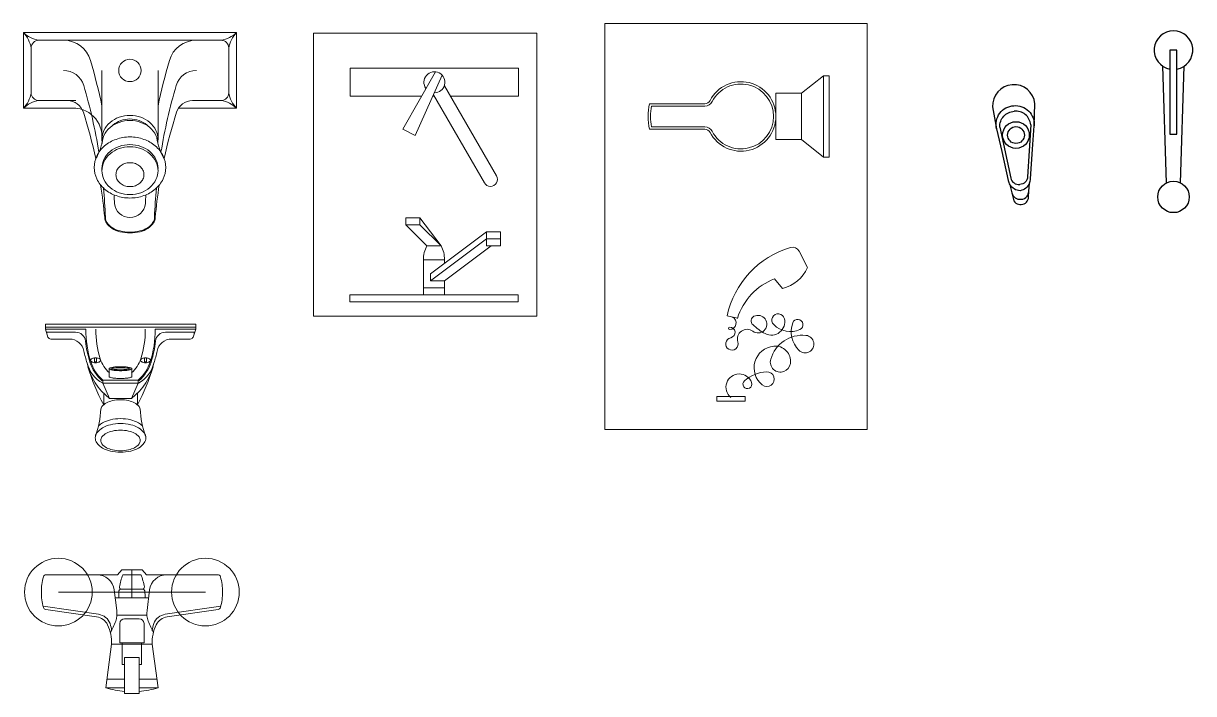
# Model space of a CAD drawing. Header units: inches. Extents: x 242965 to 445791, y 236206 to 423703.
# Drawn here: x 388817 to 390486, y 364835 to 365792 of the extents above; entities that cross this region are included whole.
import ezdxf

# ---------------------------------------------------------------- set-up
doc = ezdxf.new("R2010")
doc.units = ezdxf.units.IN
doc.header["$MEASUREMENT"] = 0
doc.layers.add('2', color=181, linetype='Continuous', lineweight=20)
doc.layers.add('9', color=251, linetype='Continuous', lineweight=13)
doc.layers.add('Furniture', color=155, linetype='Continuous')

# ---------------------------------------------------------------- blocks, each defined once
blk = doc.blocks.new('voi1')
for p, q in [((117.4, 214.2), (129.4, 190.7)), ((82.3, 174.9), (93.7, 160.9)), ((29.3, 118.4), (14.6, 121.9))]:
    blk.add_line(p, q)
blk.add_lwpolyline([(19.8, 5.4, -1.296082), (49.6, 26.7, -1.917127), (39.4, 29.2, -0.167053), (70.9, 42, -1.448302), (64.9, 23.3, -0.673139), (81.1, 78.6, -0.486099), (105, 53.9, -1.074451), (76.9, 59.9, -0.361514), (127.1, 94, -1.428906), (116.9, 72.7, -0.287584), (108.4, 111.9, -1.502211), (118.6, 102.5, -0.316107), (81.1, 109.3, -1.315856), (96.4, 117.8, -0.643473), (69.2, 96.5, -0.070392), (51.3, 109.3, -0.515207), (53, 121.2, -1.801469), (51.3, 99.9, 0.730196), (30, 84.6, -2.626927), (19.8, 90.6, 0.91518), (18.1, 105.9, 0.978175), (18.1, 102.5, 0.823089), (22, 120.1, -1.030732)], format="xyb")
blk.add_lwpolyline([(0, 0), (40.6, 0), (40.6, 6.8), (0, 6.8)], close=True)
for centre, radius, start, end in [((141.7, 94.6), 130, 106.3177, 167.8898), ((108.1, 209.4), 10.4, 27.0942, 106.3177), ((80.1, 213.4), 54.3, 284.4065, 335.2427), ((115, 91.2), 89.8, 111.3285, 162.4278)]:
    blk.add_arc(centre, radius, start, end)
blk = doc.blocks.new('md-voitam8')
for p, q in [((-40, 120), (-40, 110)), ((-20, 120), (-40, 120)), ((-20, 110), (-20, 120)), ((10, 80), (-20, 120)), ((-10, 80), (-40, 110)), ((-40, 110), (-20, 110)), ((-20, 110), (10, 80)), ((-5, 40), (75, 100)), ((75, 90), (-5, 30)), ((75, 90), (75, 100)), ((75, 100), (95, 100)), ((75, 80), (75, 90)), ((95, 90), (75, 90)), ((95, 100), (95, 90)), ((95, 90), (95, 80)), ((-10, 80), (10, 80)), ((15, 30), (81.7484, 80.06)), ((95, 80), (75, 80)), ((-15, 60), (15, 60)), ((-15, 10), (-15, 60)), ((15, 60), (15, 54.772)), ((-5, 30), (-5, 40)), ((-15, 20), (15, 20)), ((15, 30), (-5, 30)), ((15, 30), (15, 10)), ((-120, 10), (120, 10)), ((-120, 0), (-120, 10)), ((120, 0), (-120, 0)), ((120, 10), (120, 0))]:
    blk.add_line(p, q)
for centre, start, end in [((25.0852, 60.604), 151.0646, 180.8629), ((-25.0852, 60.604), 359.1371, 28.93536)]:
    blk.add_arc(centre, 40.0896, start, end)
blk = doc.blocks.new('mb-voitam8')
for p, q in [((-119.99997, 0), (119.99997, 0)), ((-119.99997, -40), (-119.99997, 0)), ((119.99997, 0), (119.99997, -40)), ((1.58757, -5.2), (-45.22923, -86.74)), ((-27.40923, -95.82), (11.01417, -10.074)), ((88.66037, -153.564), (14.36557, -24.882)), ((-18.35683, -40), (-119.99997, -40)), ((-0.13503, -40), (-2.33183, -40)), ((-1.20163, -37.918), (71.33977, -163.564)), ((119.99997, -40), (23.13197, -40)), ((-45.22923, -86.74), (-27.40923, -95.82))]:
    blk.add_line(p, q)
for centre, radius, start, end in [((-0.00003, -20), 15, 269.2246, 216.2304), ((79.99997, -158.564), 10, 210, 30)]:
    blk.add_arc(centre, radius, start, end)
blk = doc.blocks.new('A$C1FD85993')
for p, q in [((71.41, 92.46), (57.96, 92.46)), ((62.09, 61.41), (57.96, 92.46)), ((95.22, 92.46), (81.76, 92.46)), ((91.08, 61.41), (95.22, 92.46)), ((71.41, 86.25), (58.79, 86.25)), ((94.39, 86.25), (81.76, 86.25)), ((91.08, 61.41), (62.09, 61.41)), ((67.96, 46.57), (67.96, 60.37)), ((67.96, 60.37), (85.21, 60.37)), ((85.21, 60.37), (85.21, 46.57)), ((81.76, 43.12), (71.41, 43.12)), ((52.77, 39.96), (13.21, 34.27)), ((51.4, 41.73), (15.12, 36.51)), ((63.98, 22.61), (65.8, 37.2)), ((87.3, 40.71), (65.88, 40.71)), ((89.2, 22.61), (87.38, 37.2)), ((100.4, 39.96), (139.97, 34.27)), ((101.77, 41.73), (138.06, 36.51)), ((88.49, 28.29), (64.69, 28.29)), ((76.59, 28.29), (76.59, 8.24)), ((24.15, 24.15), (129.03, 24.15)), ((84.44, 22.08), (68.73, 22.08)), ((15.42, 11.73), (66.24, 11.73)), ((66.24, 11.73), (24.15, 11.73)), ((66.24, 11.73), (69.34, 8.28)), ((83.06, 11.73), (70.12, 11.73)), ((70.12, 11.73), (83.06, 11.73)), ((86.94, 11.73), (83.83, 8.28)), ((137.75, 11.73), (86.94, 11.73)), ((69.34, 8.28), (71.07, 8.28)), ((82.11, 8.28), (71.07, 8.28)), ((83.83, 8.28), (82.11, 8.28))]:
    blk.add_line(p, q)
blk.add_lwpolyline([(81.76, 96.6), (81.76, 70.72), (71.41, 70.72), (71.41, 96.6)], close=True)
for points in [[(83.49, 75.9), (83.49, 60.37), (69.69, 60.37), (69.69, 75.9), (71.41, 75.9)], [(81.76, 75.9), (83.49, 75.9)]]:
    blk.add_lwpolyline(points)
for centre in [(24.15, 24.15), (129.03, 24.15)]:
    blk.add_circle(centre, 24.15)
for centre, radius, start, end in [((76.59, 31.67), 63.58, 94.66834, 107.03743), ((76.59, 31.67), 63.58, 72.96257, 85.33166), ((33.55, 59.98), 28.58, 333.95897, 2.87004), ((119.63, 59.98), 28.58, 177.12996, 206.04103), ((43.89, 52.94), 18.25, 339.79507, 356.26845), ((-225.18, -79.71), 315.81, 23.24026, 24.88543), ((378.35, -79.71), 315.81, 155.11457, 156.75974), ((109.29, 52.94), 18.25, 183.73155, 200.20493), ((49.93, 51.97), 10.35, 278.18406, 333.95897), ((51.3, 50.21), 10.35, 278.18406, 339.79507), ((48.68, 39.34), 17.25, 352.87498, 18.83029), ((71.41, 46.57), 3.45, 180, 270), ((81.76, 46.57), 3.45, 270, 360), ((104.49, 39.34), 17.25, 161.16971, 187.12502), ((101.87, 50.21), 10.35, 200.20493, 261.81594), ((103.24, 51.97), 10.35, 206.04103, 261.81594), ((46.44, 25.42), 34.39, 163.75796, 182.11942), ((15.41, 34.46), 2.07, 98.18406, 163.75796), ((137.76, 34.46), 2.07, 16.24204, 81.81594), ((106.73, 25.42), 34.39, 357.88058, 16.24204), ((108.26, 26.93), 41.06, 178.09694, 185.01124), ((44.91, 26.93), 41.06, 354.98876, 1.90306), ((46.44, 22.88), 34.39, 177.88058, 196.31151), ((51.65, 24.15), 12.42, 270, 352.87498), ((68.73, 23.46), 1.38, 185.01124, 270), ((69.07, 20.7), 1.38, 90, 189.02715), ((108.26, 26.93), 41.06, 189.02715, 201.7202), ((44.91, 26.93), 41.06, 338.17604, 350.97285), ((84.1, 20.7), 1.38, 350.97285, 90), ((84.44, 23.46), 1.38, 270, 354.98876), ((101.52, 24.15), 12.42, 187.12502, 270), ((106.73, 22.88), 34.39, 343.68849, 2.11942), ((15.42, 13.8), 2.07, 196.31151, 270), ((137.75, 13.8), 2.07, 270, 343.68849)]:
    blk.add_arc(centre, radius, start, end)
blk = doc.blocks.new('A$C0D6C5F34')
for p, q in [((45.85, 52.9), (40.91, 42.05)), ((41.62, 57.43), (41.62, 49.29)), ((61.37, 52.9), (45.85, 52.9)), ((61.37, 52.9), (66.31, 42.05)), ((65.6, 57.43), (65.6, 49.29)), ((66.31, 42.05), (40.91, 42.05)), ((40.91, 42.05), (40.91, 39.96)), ((66.31, 42.05), (66.31, 39.96)), ((66.31, 39.96), (40.91, 39.96)), ((45.5, 37.3), (45.5, 31.74)), ((61.72, 37.3), (61.72, 31.74)), ((35.1, 26.77), (35.1, 23.99)), ((36.51, 26.77), (36.51, 23.99)), ((70.71, 26.77), (70.71, 23.99)), ((72.13, 26.77), (72.13, 23.99)), ((0, 3.53), (1.87, 9.13)), ((3.88, 10.58), (17.15, 10.58)), ((103.35, 10.58), (90.07, 10.58)), ((107.22, 3.53), (105.35, 9.13)), ((0, 3.53), (28.92, 3.53)), ((0, 3.53), (0, 0)), ((0, 2.12), (107.22, 2.12)), ((1.68, 5.64), (21.58, 5.64)), ((78.3, 3.53), (107.22, 3.53)), ((107.22, 3.53), (78.3, 3.53)), ((105.54, 5.64), (85.65, 5.64)), ((107.22, 3.53), (107.22, 0)), ((107.22, 0), (0, 0))]:
    blk.add_line(p, q)
for points in [[(35.58, 81.12, 0.15881), (36.74, 77.56, 0.10644), (40.86, 73.88, 0.071505), (46.37, 71.72, 0.057845), (53.61, 70.88, 0.057845), (60.86, 71.72, 0.071505), (66.36, 73.88, 0.10644), (70.48, 77.56, 0.15881), (71.64, 81.12, 0.15881), (70.48, 84.69, 0.10644), (66.36, 88.37, 0.071505), (60.86, 90.53, 0.057845), (53.61, 91.37, 0.057845), (46.37, 90.53, 0.071505), (40.86, 88.37, 0.10644), (36.74, 84.69, 0.15881)], [(39.5, 82.93, 0.169777), (40.38, 80.42, 0.10504), (43.64, 77.74, 0.066937), (47.92, 76.2, 0.053082), (53.61, 75.59, 0.053082), (59.31, 76.2, 0.066937), (63.59, 77.74, 0.10504), (66.84, 80.42, 0.169777), (67.72, 82.93, 0.169777), (66.84, 85.44, 0.10504), (63.59, 88.12, 0.066937), (59.31, 89.66, 0.053082), (53.61, 90.27, 0.053082), (47.92, 89.66, 0.066937), (43.64, 88.12, 0.10504), (40.38, 85.44, 0.169777)], [(39.33, 25.71, 0.174705), (39.11, 26.31, 0.104203), (38.3, 26.96, 0.064948), (37.23, 27.33, 0.051099), (35.8, 27.48, 0.051099), (34.38, 27.33, 0.064948), (33.31, 26.96, 0.104203), (32.49, 26.31, 0.174705), (32.28, 25.71, 0.174705), (32.49, 25.12, 0.104203), (33.31, 24.47, 0.064948), (34.38, 24.1, 0.051099), (35.8, 23.95, 0.051099), (37.23, 24.1, 0.064948), (38.3, 24.47, 0.104203), (39.11, 25.12, 0.174705)], [(45.5, 31.74, 0.302182), (45.75, 31.37, 0.056318), (47.88, 30.75, 0.025038), (50.26, 30.46, 0.017953), (53.61, 30.34, 0.017953), (56.96, 30.46, 0.025038), (59.35, 30.75, 0.056318), (61.48, 31.37, 0.302182), (61.72, 31.74, 0.302182), (61.48, 32.12, 0.056318), (59.35, 32.74, 0.025038), (56.96, 33.03, 0.017953), (53.61, 33.15, 0.017953), (50.26, 33.03, 0.025038), (47.88, 32.74, 0.056318), (45.75, 32.12, 0.302182)], [(46.77, 31.74, 0.034475), (48, 31.44, 0.025038), (50.31, 31.16, 0.017953), (53.61, 31.04, 0.017953), (56.91, 31.16, 0.025038), (59.23, 31.44, 0.034475), (60.45, 31.74, 0.034475), (59.23, 32.04, 0.025038), (56.91, 32.33, 0.017953), (53.61, 32.45, 0.017953), (50.31, 32.33, 0.025038), (48, 32.04, 0.034475)], [(67.89, 25.71, -0.174705), (68.11, 26.31, -0.104203), (68.93, 26.96, -0.064948), (69.99, 27.33, -0.051099), (71.42, 27.48, -0.051099), (72.85, 27.33, -0.064948), (73.91, 26.96, -0.104203), (74.73, 26.31, -0.174705), (74.95, 25.71, -0.174705), (74.73, 25.12, -0.104203), (73.91, 24.47, -0.064948), (72.85, 24.1, -0.051099), (71.42, 23.95, -0.051099), (69.99, 24.1, -0.064948), (68.93, 24.47, -0.104203), (68.11, 25.12, -0.174705)]]:
    blk.add_lwpolyline(points, format="xyb", close=True)
for points in [[(37.93, 72.62, 0.070941), (40.86, 70.35, 0.071505), (46.37, 68.19, 0.057845), (53.61, 67.35, 0.057845), (60.86, 68.19, 0.071505), (66.36, 70.35, 0.070941), (69.29, 72.62)], [(39.5, 61.24, 0.169777), (40.38, 58.73, 0.10504), (43.64, 56.05, 0.066937), (47.92, 54.51, 0.053082), (53.61, 53.9, 0.053082), (59.31, 54.51, 0.066937), (63.59, 56.05, 0.10504), (66.84, 58.73, 0.169777), (67.72, 61.24)], [(61.72, 37.3, 0.302182), (61.48, 37.68, 0.056318), (59.35, 38.3, 0.025038), (56.96, 38.59, 0.017953), (53.61, 38.71, 0.017953), (50.26, 38.59, 0.025038), (47.88, 38.3, 0.056318), (45.75, 37.68, 0.302182), (45.5, 37.3)], [(36.51, 26.77, 0.02776), (35.8, 26.81, 0.02776), (35.1, 26.77)], [(70.71, 26.77, -0.02776), (71.42, 26.81, -0.02776), (72.13, 26.77)]]:
    blk.add_lwpolyline(points, format="xyb")
for centre, radius, start, end in [((-22.11, 58.29), 61.73, 2.00599, 20.5314), ((129.33, 58.29), 61.73, 159.4686, 177.99401), ((70.93, 19.16), 42.04, 126.62776, 168.30798), ((156.93, -6.16), 131.68, 151.12525, 163.91137), ((36.29, 19.16), 42.04, 11.69202, 53.37224), ((-49.7, -6.16), 131.68, 16.08863, 28.87475), ((52.16, 21.82), 23.15, 119.06095, 165.32927), ((55.07, 21.82), 23.15, 14.67073, 60.93905), ((61.69, 17.29), 31.46, 132.50631, 161.97653), ((61.69, 17.29), 30.75, 132.50631, 161.97653), ((61.69, 17.29), 23.7, 132.50631, 161.97653), ((45.53, 17.29), 23.7, 18.02347, 47.49369), ((45.53, 17.29), 30.75, 18.02347, 47.49369), ((45.53, 17.29), 31.46, 18.02347, 47.49369), ((100.93, 4.52), 74.84, 161.97653, 168.76724), ((100.93, 4.52), 72.72, 161.97653, 174.11869), ((100.93, 4.52), 72.02, 161.97653, 180.79217), ((6.29, 4.52), 72.02, 359.20783, 18.02347), ((6.29, 4.52), 72.72, 5.88131, 18.02347), ((6.29, 4.52), 74.84, 11.23276, 18.02347), ((17.15, 21.16), 10.58, 270, 348.76724), ((100.93, 4.52), 64.96, 161.97653, 180.79217), ((6.29, 4.52), 64.96, 359.20783, 18.02347), ((90.07, 21.16), 10.58, 191.23276, 270), ((3.88, 8.46), 2.12, 90, 161.56505), ((21.58, 12.7), 7.05, 270, 354.11869), ((85.65, 12.7), 7.05, 185.88131, 270), ((103.35, 8.46), 2.12, 18.43495, 90), ((1.68, 6.35), 0.705, 161.56505, 270), ((105.54, 6.35), 0.705, 270, 18.43495)]:
    blk.add_arc(centre, radius, start, end)
blk = doc.blocks.new('A$C30927C4A')
for p, q in [((56, 27), (56, 76.2)), ((96, 27), (96, 76.2)), ((5.5, 43), (5.5, 11)), ((37.42, 48.5), (11, 48.5)), ((141, 48.5), (120.67, 48.5)), ((146.5, 11), (146.5, 43)), ((11, 5.5), (141, 5.5))]:
    blk.add_line(p, q)
for points in [[(94, 132, 0.150029), (92.81, 135.89, 0.107049), (88.73, 139.78, 0.075298), (83.2, 142.1, 0.06206), (76, 143, 0.06206), (68.8, 142.1, 0.075298), (63.27, 139.78, 0.107049), (59.19, 135.89, 0.150029), (58, 132, 0.005699), (58, 131.84, 0.107049)], [(93.5, 132, 0.150029), (92.39, 135.61, 0.107049), (88.47, 139.35, 0.075298), (83.08, 141.62, 0.06206), (76, 142.5, 0.06206), (68.92, 141.62, 0.075298), (63.53, 139.35, 0.107049), (59.61, 135.61, 0.150029), (58.5, 132, 0.006142), (58.5, 131.84, 0.107049)], [(93.5, 131.84, 0.006142), (93.5, 132, 0.150029)], [(94, 131.84, 0.005699), (94, 132, 0.150029)], [(56.02, 97.78, 0.013302), (56, 97, 0.113359), (57.47, 90.6, 0.103458), (61.86, 84.92, 0.091971), (68.21, 81.25, 0.085224), (76, 79.92, 0.085224), (83.79, 81.25, 0.091971), (90.14, 84.92, 0.103458), (94.53, 90.6, 0.113359), (96, 97, 0.013302), (95.98, 97.78, 0.103458)], [(56.11, 78.02, 0.031112), (56, 76.2, 0.113359), (57.47, 69.8, 0.103458), (61.86, 64.12, 0.091971), (68.21, 60.46, 0.085224), (76, 59.12, 0.085224), (83.79, 60.46, 0.091971), (90.14, 64.12, 0.103458), (94.53, 69.8, 0.113359), (96, 76.2, 0.113359)], [(56.01, 79.22, 0.102616), (57.47, 73.44, 0.103458), (61.86, 67.76, 0.091971), (68.21, 64.1, 0.085224), (76, 62.76, 0.085224), (83.79, 64.1, 0.091971), (90.14, 67.76, 0.103458), (94.53, 73.44, 0.102616), (95.99, 79.22, 0.113359)], [(96, 76.2, 0.031112), (95.89, 78.02, 0.103458)], [(62.98, 66.87, 0.022984), (63.98, 65.93, 0.091971), (69.38, 62.82, 0.085224), (76, 61.68, 0.085224), (82.62, 62.82, 0.091971), (88.02, 65.93, 0.022984), (89.02, 66.87, 0.113359)]]:
    blk.add_lwpolyline(points, format="xyb")
for points in [[(76, 118.09, 0.085197), (66.06, 116.38, 0.091956), (57.95, 111.7, 0.103466), (52.36, 104.46, 0.113392), (50.48, 96.3, 0.113392), (52.36, 88.13, 0.103466), (57.95, 80.89, 0.091956), (66.06, 76.21, 0.085197), (76, 74.5, 0.085197), (85.94, 76.21, 0.091956), (94.05, 80.89, 0.103466), (99.64, 88.13, 0.113392), (101.52, 96.3, 0.113392), (99.64, 104.46, 0.103466), (94.05, 111.7, 0.091956), (85.94, 116.38, 0.085197)], [(76, 115.64, 0.085224), (68.21, 114.31, 0.091971), (61.86, 110.64, 0.103458), (57.47, 104.96, 0.113359), (56, 98.56, 0.113359), (57.47, 92.16, 0.103458), (61.86, 86.48, 0.091971), (68.21, 82.81, 0.085224), (76, 81.48, 0.085224), (83.79, 82.81, 0.091971), (90.14, 86.48, 0.103458), (94.53, 92.16, 0.113359), (96, 98.56, 0.113359), (94.53, 104.96, 0.103458), (90.14, 110.64, 0.091971), (83.79, 114.31, 0.085224)], [(76, 109.96, 0.085224), (72.1, 109.29, 0.091971), (68.93, 107.46, 0.103458), (66.73, 104.62, 0.113359), (66, 101.42, 0.113359), (66.73, 98.22, 0.103458), (68.93, 95.38, 0.091971), (72.1, 93.55, 0.085224), (76, 92.88, 0.085224), (79.9, 93.55, 0.091971), (83.07, 95.38, 0.103458), (85.27, 98.22, 0.113359), (86, 101.42, 0.113359), (85.27, 104.62, 0.103458), (83.07, 107.46, 0.091971), (79.9, 109.29, 0.085224)]]:
    blk.add_lwpolyline(points, format="xyb", close=True)
for points in [[(37.42, 54), (0, 54), (0, 0), (152, 0), (152, 54)], [(152, 54), (110.58, 54)]]:
    blk.add_lwpolyline(points)
blk.add_circle((76, 27), 8)
for centre, radius, start, end in [((-293.24, 164.08), 352.7, 350.97757, 354.7809), ((-324.31, 146.53), 383.09, 354.67257, 357.80249), ((76, 120.95), 11.05, 5.45262, 174.54738), ((476.31, 146.53), 383.09, 182.19751, 185.32743), ((445.24, 164.08), 352.7, 185.2191, 189.02243), ((-378.52, 143.94), 444.06, 356.37179, 357.1684), ((530.52, 143.94), 444.06, 182.8316, 183.62821), ((-293.24, 164.08), 352.7, 342.30015, 347.86848), ((-324.31, 146.53), 383.09, 343.50188, 350.82755), ((17.01, 69.54), 40.19, 7.79688, 30.7901), ((134.99, 69.54), 40.19, 149.2099, 172.20312), ((476.31, 146.53), 383.09, 189.17245, 196.49812), ((445.24, 164.08), 352.7, 192.13152, 197.69985), ((35.62, 74.38), 20.46, 264.97156, 5.1114), ((-15.08, 39.58), 20.86, 9.42311, 43.70699), ((14.42, 69.08), 20.86, 226.29301, 260.57689), ((31.33, 60.5), 12, 270, 342.30015), ((-378.52, 143.94), 444.06, 343.78202, 348.10071), ((530.52, 143.94), 444.06, 191.89929, 196.21798), ((120.67, 60.5), 12, 197.69985, 270), ((137.58, 69.08), 20.86, 279.42311, 313.70699), ((167.08, 39.58), 20.86, 136.29301, 170.57689), ((11, 43), 5.5, 90, 180), ((141, 43), 5.5, 0, 90), ((28.63, 42), 15, 270, 343.50188), ((123.37, 42), 15, 196.49812, 270), ((28.67, 25.5), 20, 270, 343.78202), ((123.33, 25.5), 20, 196.21798, 270), ((-15.08, 14.42), 20.86, 316.29301, 350.57689), ((11, 11), 5.5, 180, 270), ((141, 11), 5.5, 270, 0), ((167.08, 14.42), 20.86, 189.42311, 223.70699), ((14.42, -15.08), 20.86, 99.42311, 133.70699), ((137.58, -15.08), 20.86, 46.29301, 80.57689)]:
    blk.add_arc(centre, radius, start, end)
blk = doc.blocks.new('VOIXIT')
at = {"linetype": 'Continuous'}
for p, q in [((-1.1, 10.71), (-1.1, 15.49)), ((-0.9, 10.71), (-0.9, 15.33)), ((0.9, 10.71), (0.9, 15.33)), ((1.1, 10.71), (1.1, 15.49)), ((2, 4.6), (-2, 4.6)), ((-2, 2.38), (-2, 4.6)), ((2, 2.38), (2, 4.6)), ((-3.5, 0.5), (-2, 2.38)), ((-2, 2.38), (2, 2.38)), ((3.5, 0.5), (2, 2.38)), ((-3.5, 0.5), (3.5, 0.5)), ((-3.5, 0), (-3.5, 0.5)), ((3.5, 0), (-3.5, 0)), ((3.5, 0), (3.5, 0.5))]:
    blk.add_line(p, q, dxfattribs=at)
for centre, radius, start, end in [((0, 9.91), 5.69, 78.8476, 101.1524), ((0, 9.91), 5.49, 80.5597, 99.4403), ((0, 7.6), 3, 117.2029, 62.7971), ((-1.6, 10.71), 0.5, 297.2029, 0), ((-1.6, 10.71), 0.7, 297.2029, 0), ((1.6, 10.71), 0.7, 180, 242.7971), ((1.6, 10.71), 0.5, 180, 242.7971), ((0, 7.6), 2.8, 117.2029, 62.7971)]:
    blk.add_arc(centre, radius, start, end, dxfattribs=at)
blk = doc.blocks.new('F-V1')
at = {"layer": 'Furniture', "color": 7}
for points in [[(48.8, -105.3), (49.9, -93.3, 0.090943), (51.4, -86.8), (54.2, -44.8), (56.7, -11.5), (57.5, 20.2, 0.413838), (25.1, 47.3, 0.413838), (-2.8, 15.6), (2.8, -15.6), (10.3, -48.1), (19.4, -89.2, 0.090943), (21.9, -95.4), (24.8, -107.2, 0.482882)], [(24.8, -107.2), (26.4, -114.6, 0.409667), (38.2, -123.7, 0.409667), (48.4, -112.9), (48.8, -105.3)]]:
    blk.add_lwpolyline(points, format="xyb", dxfattribs=at)
at = {"layer": 'Furniture'}
for points in [[(2.8, -15.6, -0.462811), (27.4, 17.4, -0.462811), (56.7, -11.5)], [(49.9, -93.3, -0.245866), (36.6, -104, -0.245866), (21.9, -95.4)]]:
    blk.add_lwpolyline(points, format="xyb", dxfattribs=at)
at = {"layer": 'Furniture', "color": 8}
for points in [[(7.6, -13.2, -0.414214), (28, 9.5, -0.685598)], [(51.6, -9.8, 0.414214), (28, 9.5, 0.685598)], [(7.6, -13.2), (23.2, -85.9, 0.389882), (36, -95, 1.391857)], [(51.6, -9.8), (47.2, -84.1, -0.389882), (36, -95, -1.391857)], [(24.8, -107.2, 0.389882), (37.6, -116.2, 0.230616), (46.6, -111.6, 0.146126), (48.8, -105.3)]]:
    blk.add_lwpolyline(points, format="xyb", dxfattribs=at)
for radius in [19, 12]:
    blk.add_circle((30.6, -24.5), radius, dxfattribs=at)
blk = doc.blocks.new('F-V2')
at = {"layer": 'Furniture', "color": 7}
for p, q in [((-10, 20.2), (-15, 186.5)), ((10, 20.2), (15, 186.5))]:
    blk.add_line(p, q, dxfattribs=at)
at = {"layer": 'Furniture'}
blk.add_lwpolyline([(-5, 89.6), (5, 89.6), (5, 209.6), (-5, 209.6)], close=True, dxfattribs=at)
at = {"layer": 'Furniture', "color": 7}
blk.add_circle((0, 0), 22.5, dxfattribs=at)
blk.add_arc((0, 209.6), 27.5, 280.4757, 259.5243, dxfattribs=at)

msp = doc.modelspace()

# ---------------------------------------------------------------- linework, layer by layer
at = {"layer": '2'}
for points in [[(389646.421, 365792.139), (390020.605, 365792.139), (390020.605, 365212.566), (389646.421, 365212.566)], [(389230.991, 365778.22), (389549.54, 365778.22), (389549.54, 365374.313), (389230.991, 365374.313)]]:
    msp.add_lwpolyline(points, close=True, dxfattribs=at)

# ---------------------------------------------------------------- block references
at = {"layer": '9'}
for name, p, xscale, yscale, zscale, rotation in [('A$C30927C4A', (388817.22, 365779.009), -2, 2, 2, 180), ('VOIXIT', (389966.608, 365659.291), 16.5425971877994, 16.5425971877994, 16.5425971877994, 90), ('A$C0D6C5F34', (388848.537, 365362.64), -2, 2, 2, 180), ('A$C1FD85993', (388818.836, 365028.556), -2, 2, 2, 180)]:
    msp.add_blockref(name, p, dxfattribs=dict(at, xscale=xscale, yscale=yscale, zscale=zscale, rotation=rotation))
for name, p in [('mb-voitam8', (389403.498, 365728.078)), ('md-voitam8', (389402.907, 365394.63)), ('voi1', (389806.347, 365252.776))]:
    msp.add_blockref(name, p, dxfattribs=at)
at = {"layer": 'Furniture'}
for name, p in [('F-V2', (390457.774, 365544.437)), ('F-V1', (390202.498, 365657.256))]:
    msp.add_blockref(name, p, dxfattribs=at)

doc.saveas('drawing.dxf')
